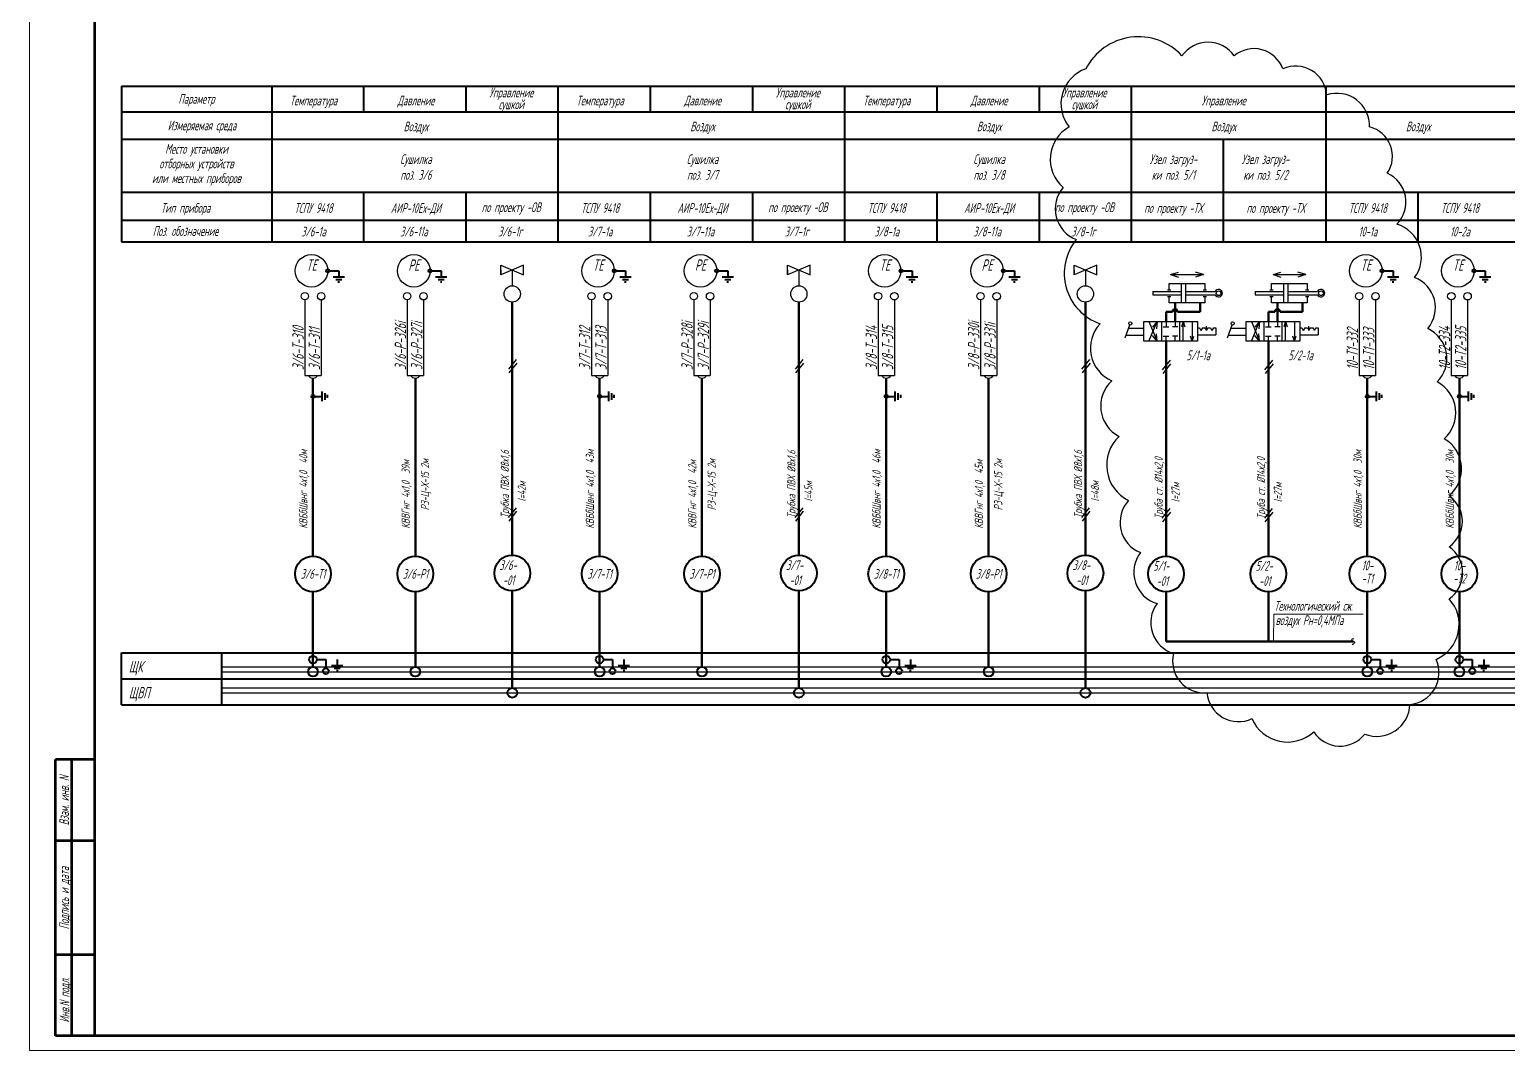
# Model space of a CAD drawing. Header units: millimetres. Extents: x -680 to 9204, y -4430 to 7779.
# Drawn here: x 1690.1 to 2144.5, y -2712.2 to -2398.1 of the extents above; entities that cross this region are included whole.
import ezdxf
from ezdxf.enums import TextEntityAlignment as Align

# ---------------------------------------------------------------- set-up
doc = ezdxf.new("R2010")
doc.units = ezdxf.units.MM
doc.layers.get('Defpoints').update_dxf_attribs({"color": 33})
for name, color, linetype, lineweight in [('text', 41, 'Continuous', 20), ('Арматура', 1, 'Continuous', 25), ('Выноска', 137, 'Continuous', 20), ('Датчики', 31, 'Continuous', 50), ('Земля', 233, 'Continuous', 40), ('Пн.кабель', 4, 'Continuous', 50), ('Таблица', 253, 'Continuous', 40), ('Текст_КИП', 2, 'Continuous', 25), ('Толст.рамка', 7, 'Continuous', 60), ('Тонк.рамка', 10, 'Continuous', 20), ('Щиты_пульты', 5, 'Continuous', 40), ('Эл.кабель', 2, 'Continuous', 50)]:
    doc.layers.add(name, color=color, linetype=linetype, lineweight=lineweight)
doc.layers.add('Слой М50', color=3, linetype='Continuous')
doc.layers.add('ТЕКСТ', color=2, linetype='Continuous')
doc.styles.add('Simplex', font='simplex.shx', dxfattribs={"width": 0.7, "oblique": 15})

# ---------------------------------------------------------------- blocks, each defined once
blk = doc.blocks.new('Заземление')
for p, q in [((0, 0), (0, -1.99)), ((1.74, -1.99), (-1.77, -1.99)), ((0.92, -2.81), (-0.95, -2.81)), ((0.24, -3.5), (-0.27, -3.5))]:
    blk.add_line(p, q)

msp = doc.modelspace()

# ---------------------------------------------------------------- linework, layer by layer
for p, q in [((2040.451, -2476.201), (2051.451, -2476.201)), ((2040.451, -2478.201), (2040.451, -2476.201)), ((2040.912, -2473.47), (2043.361, -2472.676)), ((2040.912, -2473.47), (2050.99, -2473.47)), ((2040.912, -2473.47), (2043.361, -2474.264)), ((2044.23, -2482.201), (2044.23, -2476.201)), ((2045.541, -2482.201), (2045.541, -2476.201)), ((2050.99, -2473.47), (2048.542, -2472.676)), ((2050.99, -2473.47), (2048.542, -2474.264)), ((2051.451, -2476.201), (2051.451, -2478.201)), ((2071.926, -2476.201), (2082.926, -2476.201)), ((2071.926, -2478.201), (2071.926, -2476.201)), ((2072.387, -2473.47), (2074.836, -2472.676)), ((2072.387, -2473.47), (2082.465, -2473.47)), ((2072.387, -2473.47), (2074.836, -2474.264)), ((2075.704, -2482.201), (2075.704, -2476.201)), ((2077.015, -2482.201), (2077.015, -2476.201)), ((2082.465, -2473.47), (2080.016, -2472.676)), ((2082.465, -2473.47), (2080.016, -2474.264)), ((2082.926, -2476.201), (2082.926, -2478.201)), ((2035.47, -2478.701), (2044.23, -2478.701)), ((2035.47, -2478.701), (2035.47, -2479.701)), ((2035.47, -2479.701), (2044.23, -2479.701)), ((2039.928, -2478.201), (2040.975, -2478.201)), ((2039.928, -2480.201), (2040.975, -2480.201)), ((2040.451, -2482.201), (2040.451, -2480.201)), ((2045.541, -2478.701), (2054.6, -2478.701)), ((2045.541, -2479.701), (2054.6, -2479.701)), ((2050.928, -2478.201), (2051.975, -2478.201)), ((2050.928, -2480.201), (2051.975, -2480.201)), ((2051.451, -2480.201), (2051.451, -2482.201)), ((2066.945, -2478.701), (2075.704, -2478.701)), ((2066.945, -2478.701), (2066.945, -2479.701)), ((2066.945, -2479.701), (2075.704, -2479.701)), ((2071.402, -2478.201), (2072.45, -2478.201)), ((2071.402, -2480.201), (2072.45, -2480.201)), ((2071.926, -2482.201), (2071.926, -2480.201)), ((2077.015, -2478.701), (2086.075, -2478.701)), ((2077.015, -2479.701), (2086.075, -2479.701)), ((2082.402, -2478.201), (2083.45, -2478.201)), ((2082.402, -2480.201), (2083.45, -2480.201)), ((2082.926, -2480.201), (2082.926, -2482.201)), ((1774.709, -2481.271), (1774.709, -2504.461)), ((1779.709, -2481.271), (1779.709, -2504.461)), ((1806.184, -2481.271), (1806.184, -2504.461)), ((1811.184, -2481.271), (1811.184, -2504.461)), ((1862.834, -2481.271), (1862.834, -2504.461)), ((1867.834, -2481.271), (1867.834, -2504.461)), ((1894.309, -2481.271), (1894.309, -2504.461)), ((1899.309, -2481.271), (1899.309, -2504.461)), ((1950.959, -2481.271), (1950.959, -2504.461)), ((1955.959, -2481.271), (1955.959, -2504.461)), ((1982.434, -2481.271), (1982.434, -2504.461)), ((1987.434, -2481.271), (1987.434, -2504.461)), ((2051.451, -2482.201), (2040.451, -2482.201)), ((2082.926, -2482.201), (2071.926, -2482.201)), ((2098.884, -2481.271), (2098.884, -2504.461)), ((2103.884, -2481.271), (2103.884, -2504.461)), ((2127.209, -2481.271), (2127.209, -2504.461)), ((2132.209, -2481.271), (2132.209, -2504.461)), ((2026.901, -2492.919), (2028.334, -2488.943)), ((2027.955, -2489.995), (2032.636, -2489.995)), ((2032.636, -2487.931), (2049.136, -2487.931)), ((2032.636, -2493.931), (2032.636, -2487.931)), ((2034.256, -2493.931), (2036.777, -2487.931)), ((2034.256, -2487.931), (2036.777, -2493.931)), ((2036.777, -2487.931), (2035.342, -2489.62)), ((2036.777, -2487.931), (2036.576, -2490.139)), ((2038.136, -2487.931), (2038.136, -2493.931)), ((2038.652, -2489.501), (2040.336, -2489.501)), ((2039.494, -2487.931), (2039.494, -2489.501)), ((2043.119, -2489.501), (2041.435, -2489.501)), ((2042.277, -2487.931), (2042.277, -2489.501)), ((2043.636, -2487.931), (2043.636, -2493.931)), ((2044.733, -2487.931), (2044.215, -2489.501)), ((2044.733, -2493.931), (2044.733, -2487.931)), ((2044.733, -2487.931), (2045.25, -2489.501)), ((2047.516, -2487.931), (2047.516, -2493.931)), ((2049.136, -2487.931), (2049.136, -2493.931)), ((2049.136, -2489.89), (2049.769, -2489.89)), ((2049.769, -2489.89), (2050.215, -2490.644)), ((2050.661, -2489.89), (2050.215, -2490.644)), ((2050.661, -2489.89), (2051.472, -2489.89)), ((2051.472, -2489.89), (2051.918, -2490.644)), ((2051.918, -2490.304), (2051.918, -2489.327)), ((2052.364, -2489.89), (2051.918, -2490.644)), ((2052.364, -2489.89), (2053.175, -2489.89)), ((2053.175, -2489.89), (2053.621, -2490.644)), ((2054.066, -2489.89), (2053.621, -2490.644)), ((2054.066, -2489.89), (2054.76, -2489.89)), ((2054.76, -2489.89), (2054.76, -2491.972)), ((2058.375, -2492.919), (2059.809, -2488.943)), ((2059.43, -2489.995), (2064.11, -2489.995)), ((2064.11, -2487.931), (2080.61, -2487.931)), ((2064.11, -2493.931), (2064.11, -2487.931)), ((2065.731, -2493.931), (2068.252, -2487.931)), ((2065.731, -2487.931), (2068.252, -2493.931)), ((2068.252, -2487.931), (2066.816, -2489.62)), ((2068.252, -2487.931), (2068.05, -2490.139)), ((2069.61, -2487.931), (2069.61, -2493.931)), ((2070.127, -2489.501), (2071.811, -2489.501)), ((2070.969, -2487.931), (2070.969, -2489.501)), ((2074.594, -2489.501), (2072.91, -2489.501)), ((2073.752, -2487.931), (2073.752, -2489.501)), ((2075.11, -2487.931), (2075.11, -2493.931)), ((2076.207, -2487.931), (2075.689, -2489.501)), ((2076.207, -2493.931), (2076.207, -2487.931)), ((2076.207, -2487.931), (2076.725, -2489.501)), ((2078.99, -2487.931), (2078.99, -2493.931)), ((2080.61, -2487.931), (2080.61, -2493.931)), ((2080.61, -2489.89), (2081.244, -2489.89)), ((2081.244, -2489.89), (2081.69, -2490.644)), ((2082.135, -2489.89), (2081.69, -2490.644)), ((2082.135, -2489.89), (2082.946, -2489.89)), ((2082.946, -2489.89), (2083.392, -2490.644)), ((2083.392, -2490.304), (2083.392, -2489.327)), ((2083.838, -2489.89), (2083.392, -2490.644)), ((2083.838, -2489.89), (2084.649, -2489.89)), ((2084.649, -2489.89), (2085.095, -2490.644)), ((2085.541, -2489.89), (2085.095, -2490.644)), ((2085.541, -2489.89), (2086.235, -2489.89)), ((2086.235, -2489.89), (2086.235, -2491.972)), ((2027.204, -2492.078), (2032.636, -2492.078)), ((2049.136, -2493.931), (2032.636, -2493.931)), ((2036.777, -2493.931), (2035.342, -2492.242)), ((2036.777, -2493.931), (2036.576, -2491.723)), ((2038.652, -2492.361), (2040.336, -2492.361)), ((2039.494, -2493.931), (2039.494, -2492.361)), ((2043.119, -2492.361), (2041.435, -2492.361)), ((2042.277, -2493.931), (2042.277, -2492.361)), ((2047.516, -2493.931), (2046.998, -2492.361)), ((2047.516, -2493.931), (2048.033, -2492.361)), ((2049.136, -2491.972), (2054.76, -2491.972)), ((2058.679, -2492.078), (2064.11, -2492.078)), ((2080.61, -2493.931), (2064.11, -2493.931)), ((2068.252, -2493.931), (2066.816, -2492.242)), ((2068.252, -2493.931), (2068.05, -2491.723)), ((2070.127, -2492.361), (2071.811, -2492.361)), ((2070.969, -2493.931), (2070.969, -2492.361)), ((2074.594, -2492.361), (2072.91, -2492.361)), ((2073.752, -2493.931), (2073.752, -2492.361)), ((2078.99, -2493.931), (2078.472, -2492.361)), ((2078.99, -2493.931), (2079.508, -2492.361)), ((2080.61, -2491.972), (2086.235, -2491.972)), ((1837.392, -2502.546), (1839.815, -2499.565)), ((1837.577, -2503.654), (1840, -2500.674)), ((1925.517, -2502.546), (1927.94, -2499.565)), ((1925.702, -2503.654), (1928.125, -2500.674)), ((2013.642, -2502.546), (2016.065, -2499.565)), ((2013.827, -2503.654), (2016.25, -2500.674)), ((2038.414, -2502.793), (2040.837, -2499.812)), ((2038.599, -2503.901), (2041.022, -2500.921)), ((2069.889, -2502.793), (2072.312, -2499.812)), ((2070.073, -2503.901), (2072.497, -2500.921)), ((1774.709, -2504.461), (1779.709, -2504.461)), ((1806.184, -2504.461), (1811.184, -2504.461)), ((1862.834, -2504.461), (1867.834, -2504.461)), ((1894.309, -2504.461), (1899.309, -2504.461)), ((1950.959, -2504.461), (1955.959, -2504.461)), ((1982.434, -2504.461), (1987.434, -2504.461)), ((2098.884, -2504.461), (2103.884, -2504.461)), ((2127.209, -2504.461), (2132.209, -2504.461)), ((1837.327, -2548.164), (1839.75, -2545.183)), ((1837.512, -2549.272), (1839.935, -2546.291)), ((1925.452, -2548.164), (1927.875, -2545.183)), ((1925.637, -2549.272), (1928.06, -2546.291)), ((2013.577, -2548.164), (2016, -2545.183)), ((2013.762, -2549.272), (2016.185, -2546.291)), ((2038.349, -2548.411), (2040.772, -2545.43)), ((2038.534, -2549.519), (2040.957, -2546.539)), ((2069.823, -2548.411), (2072.247, -2545.43)), ((2070.008, -2549.519), (2072.431, -2546.539))]:
    msp.add_line(p, q)
at = {"lineweight": -3}
for centre in [(1774.709, -2480.103), (1779.709, -2480.124), (1806.184, -2480.103), (1811.184, -2480.124), (1862.834, -2480.103), (1867.834, -2480.124), (1894.309, -2480.103), (1899.309, -2480.124), (1950.959, -2480.103), (1955.959, -2480.124), (1982.434, -2480.103), (1987.434, -2480.124), (2098.884, -2480.103), (2103.884, -2480.124), (2127.209, -2480.103), (2132.209, -2480.124)]:
    msp.add_circle(centre, 1.147, dxfattribs=at)
for centre, radius in [((2055.651, -2479.201), 0.706), ((2087.125, -2479.201), 0.706), ((2028.499, -2488.485), 0.486), ((2059.974, -2488.485), 0.486)]:
    msp.add_circle(centre, radius)
for centre, radius, start, end in [((2055.651, -2479.201), 1.163, 205.45509, 154.54491), ((2087.125, -2479.201), 1.163, 205.45509, 154.54491), ((1777.209, -2503.611), 1.689, 210.20685, 329.79315), ((1808.684, -2503.611), 1.689, 210.20685, 329.79315), ((1865.334, -2503.611), 1.689, 210.20685, 329.79315), ((1896.809, -2503.611), 1.689, 210.20685, 329.79315), ((1953.459, -2503.611), 1.689, 210.20685, 329.79315), ((1984.934, -2503.611), 1.689, 210.20685, 329.79315), ((2101.384, -2503.611), 1.689, 210.20685, 329.79315), ((2129.709, -2503.611), 1.689, 210.20685, 329.79315)]:
    msp.add_arc(centre, radius, start, end)
at = {"start_tangent": (-0.0906013, 0.9958872)}
msp.add_spline([(2097.216, -2585.494), (2096.525, -2585.808), (2097.404, -2586.53), (2096.682, -2587.377)], degree=3, dxfattribs=at)
at = {"layer": 'Defpoints'}
for p, q in [((1749.072, -2594.13), (2258.635, -2594.13)), ((1749.071, -2595.63), (2258.635, -2595.63)), ((1749.071, -2600.63), (2258.635, -2600.63)), ((1749.071, -2602.13), (2258.635, -2602.13))]:
    msp.add_line(p, q, dxfattribs=at)
at = {"layer": 'Defpoints', "color": 6}
msp.add_lwpolyline([(2014.821, -2410.172, 0.5205671), (2009.711, -2428.046, 0.5205671), (2009.711, -2428.046, 0.5205671), (2007.886, -2446.65, 0.5205671), (2007.886, -2446.65, 0.5205671), (2011.901, -2462.7, 0.5205671), (2011.901, -2462.7, 0.5205671), (2019.201, -2488.599, 0.5205671), (2019.201, -2488.599, 0.5205671), (2022.852, -2506.109, 0.5205671), (2022.852, -2506.109, 0.5205671), (2025.042, -2523.253, 0.5205671), (2025.042, -2523.253, 0.5205671), (2027.962, -2542.952, 0.5205671), (2027.962, -2542.952, 0.5205671), (2031.612, -2559.002, 0.5205671), (2031.612, -2559.002, 0.5205671), (2036.723, -2574.687, 0.5205671), (2036.723, -2574.687, 0.5205671), (2041.833, -2590.008, 0.5205671), (2041.833, -2590.008, 0.5205671), (2052.054, -2602.046, 0.5205671), (2052.054, -2602.046, 0.5205671), (2065.925, -2610.071, 0.5205671), (2065.925, -2610.071, 0.5205671), (2084.906, -2614.084, 0.5205671), (2084.906, -2614.084, 0.5205671), (2100.603, -2614.813, 0.5205671), (2100.603, -2614.813, 0.5205671), (2114.474, -2605.694, 0.5205671), (2114.474, -2605.694, 0.5205671), (2122.504, -2591.832, 0.5205671), (2122.504, -2591.832, 0.5205671), (2126.52, -2573.228, 0.5205671), (2126.52, -2573.228, 0.5205671), (2126.52, -2557.178, 0.5205671), (2126.52, -2557.178, 0.5205671), (2126.52, -2541.492, 0.5205671), (2126.52, -2541.492, 0.5205671), (2125.06, -2523.983, 0.5205671), (2125.06, -2523.983, 0.5205671), (2122.869, -2506.474, 0.5205671), (2122.869, -2506.474, 0.5205671), (2119.949, -2490.059, 0.5205671), (2119.949, -2490.059, 0.5205671), (2115.934, -2474.373, 0.5205671), (2115.934, -2474.373, 0.5205671), (2110.458, -2457.958, 0.5205671), (2110.458, -2457.958, 0.5205671), (2107.538, -2442.272, 0.5205671), (2107.538, -2442.272, 0.5205671), (2102.063, -2428.046, 0.5205671), (2102.063, -2428.046, 0.5205671), (2088.922, -2418.197, 0.5205671), (2088.922, -2418.197, 0.5205671), (2075.416, -2410.172, 0.5205671), (2075.416, -2410.172, 0.5205671), (2060.45, -2406.159, 0.5205671), (2060.45, -2406.159, 0.5205671), (2044.388, -2406.159, 0.5205671), (2044.388, -2406.159, 0.5205671)], format="xyb", close=True, dxfattribs=at)
at = {"layer": 'Арматура'}
for p, q in [((1834.973, -2473.555), (1834.973, -2470.555)), ((1841.973, -2470.555), (1834.973, -2473.555)), ((1834.973, -2470.555), (1841.973, -2473.555)), ((1841.973, -2473.555), (1841.973, -2470.555)), ((1923.097, -2473.555), (1923.097, -2470.555)), ((1930.097, -2470.555), (1923.097, -2473.555)), ((1923.097, -2470.555), (1930.097, -2473.555)), ((1930.097, -2473.555), (1930.097, -2470.555)), ((2011.222, -2473.555), (2011.222, -2470.555)), ((2018.222, -2470.555), (2011.222, -2473.555)), ((2011.222, -2470.555), (2018.222, -2473.555)), ((2018.222, -2473.555), (2018.222, -2470.555)), ((1834.973, -2472.055), (1834.973, -2473.555)), ((1838.473, -2472.055), (1838.473, -2476.912)), ((1923.097, -2472.055), (1923.097, -2473.555)), ((1926.597, -2472.055), (1926.597, -2476.912)), ((2011.222, -2472.055), (2011.222, -2473.555)), ((2014.722, -2472.055), (2014.722, -2476.912))]:
    msp.add_line(p, q, dxfattribs=at)
for centre in [(1838.473, -2479.412), (1926.597, -2479.412), (2014.722, -2479.412)]:
    msp.add_circle(centre, 2.5, dxfattribs=at)
at = {"layer": 'Выноска', "color": 6}
for p, q in [((2072.578, -2586.3), (2072.625, -2577.921)), ((2072.625, -2577.926), (2100.065, -2577.921))]:
    msp.add_line(p, q, dxfattribs=at)
at = {"layer": 'Датчики', "lineweight": 30}
for centre in [(1776.73, -2472.302), (1808.205, -2472.302), (1864.855, -2472.302), (1896.33, -2472.302), (1952.98, -2472.302), (1984.455, -2472.302), (2100.905, -2472.302), (2129.23, -2472.302)]:
    msp.add_circle(centre, 5, dxfattribs=at)
at = {"layer": 'Земля', "ltscale": 0.3}
for p, q in [((1782.228, -2472.302), (1785.161, -2472.302)), ((1813.703, -2472.302), (1816.636, -2472.302)), ((1870.353, -2472.302), (1873.286, -2472.302)), ((1901.828, -2472.302), (1904.761, -2472.302)), ((1958.478, -2472.302), (1961.411, -2472.302)), ((1989.953, -2472.302), (1992.886, -2472.302)), ((2106.403, -2472.302), (2109.336, -2472.302)), ((2134.728, -2472.302), (2137.661, -2472.302))]:
    msp.add_line(p, q, dxfattribs=at)
at = {"layer": 'Земля'}
for p, q in [((1777.709, -2510.924), (1780.002, -2510.924)), ((1777.709, -2510.924), (1780.002, -2510.924)), ((1780.002, -2512.405), (1780.002, -2509.444)), ((1780.002, -2512.405), (1780.002, -2509.444)), ((1780.919, -2511.916), (1780.919, -2509.933)), ((1780.919, -2512.005), (1780.919, -2510.021)), ((1781.682, -2511.37), (1781.682, -2510.479)), ((1781.682, -2511.37), (1781.682, -2510.479)), ((1865.834, -2510.924), (1868.127, -2510.924)), ((1865.834, -2510.924), (1868.127, -2510.924)), ((1868.127, -2512.405), (1868.127, -2509.444)), ((1868.127, -2512.405), (1868.127, -2509.444)), ((1869.044, -2511.916), (1869.044, -2509.933)), ((1869.044, -2512.005), (1869.044, -2510.021)), ((1869.807, -2511.37), (1869.807, -2510.479)), ((1869.807, -2511.37), (1869.807, -2510.479)), ((1953.959, -2510.924), (1956.252, -2510.924)), ((1953.959, -2510.924), (1956.252, -2510.924)), ((1956.252, -2512.405), (1956.252, -2509.444)), ((1956.252, -2512.405), (1956.252, -2509.444)), ((1957.169, -2511.916), (1957.169, -2509.933)), ((1957.169, -2512.005), (1957.169, -2510.021)), ((1957.932, -2511.37), (1957.932, -2510.479)), ((1957.932, -2511.37), (1957.932, -2510.479)), ((2101.884, -2510.924), (2104.177, -2510.924)), ((2101.884, -2510.924), (2104.177, -2510.924)), ((2104.177, -2512.405), (2104.177, -2509.444)), ((2104.177, -2512.405), (2104.177, -2509.444)), ((2105.093, -2511.916), (2105.093, -2509.933)), ((2105.093, -2512.005), (2105.093, -2510.021)), ((2105.856, -2511.37), (2105.856, -2510.479)), ((2105.856, -2511.37), (2105.856, -2510.479)), ((2130.209, -2510.924), (2132.502, -2510.924)), ((2130.209, -2510.924), (2132.502, -2510.924)), ((2132.502, -2512.405), (2132.502, -2509.444)), ((2132.502, -2512.405), (2132.502, -2509.444)), ((2133.419, -2511.916), (2133.419, -2509.933)), ((2133.419, -2512.005), (2133.419, -2510.021)), ((2134.182, -2511.37), (2134.182, -2510.479)), ((2134.182, -2511.37), (2134.182, -2510.479)), ((1778.38, -2591.913), (1781.157, -2591.913)), ((1781.157, -2591.913), (1781.157, -2594.553)), ((1866.505, -2591.913), (1869.282, -2591.913)), ((1869.282, -2591.913), (1869.282, -2594.553)), ((1954.63, -2591.913), (1957.407, -2591.913)), ((1957.407, -2591.913), (1957.407, -2594.553)), ((2102.554, -2591.913), (2105.332, -2591.913)), ((2105.332, -2591.913), (2105.332, -2594.553)), ((2130.88, -2591.913), (2133.657, -2591.913)), ((2133.657, -2591.913), (2133.657, -2594.553))]:
    msp.add_line(p, q, dxfattribs=at)
for centre, radius in [((1781.73, -2472.302), 0.5), ((1813.205, -2472.302), 0.5), ((1869.855, -2472.302), 0.5), ((1901.33, -2472.302), 0.5), ((1957.98, -2472.302), 0.5), ((1989.455, -2472.302), 0.5), ((2105.905, -2472.302), 0.5), ((2134.23, -2472.302), 0.5), ((1777.209, -2510.924), 0.5), ((1777.209, -2510.924), 0.5), ((1865.334, -2510.924), 0.5), ((1865.334, -2510.924), 0.5), ((1953.459, -2510.924), 0.5), ((1953.459, -2510.924), 0.5), ((2101.384, -2510.924), 0.5), ((2101.384, -2510.924), 0.5), ((2129.709, -2510.924), 0.5), ((2129.709, -2510.924), 0.5), ((1777.209, -2591.913), 1.171), ((1781.157, -2595.461), 0.909), ((1865.334, -2591.913), 1.171), ((1869.282, -2595.461), 0.909), ((1953.459, -2591.913), 1.171), ((1957.407, -2595.461), 0.909), ((2101.384, -2591.913), 1.171), ((2105.332, -2595.461), 0.909), ((2129.709, -2591.913), 1.171), ((2133.657, -2595.461), 0.909)]:
    msp.add_circle(centre, radius, dxfattribs=at)
at = {"layer": 'Пн.кабель'}
for p, q in [((1838.473, -2481.912), (1838.473, -2559.789)), ((1926.597, -2481.912), (1926.597, -2559.789)), ((2014.722, -2481.912), (2014.722, -2559.789)), ((2039.494, -2487.931), (2039.494, -2484.905)), ((2039.494, -2484.905), (2041.488, -2484.905)), ((2042.277, -2482.159), (2042.277, -2487.931)), ((2043.066, -2484.905), (2050.023, -2484.905)), ((2050.023, -2484.905), (2050.023, -2482.201)), ((2070.969, -2487.931), (2070.969, -2484.905)), ((2070.969, -2484.905), (2072.963, -2484.905)), ((2073.752, -2482.159), (2073.752, -2487.931)), ((2074.541, -2484.905), (2081.498, -2484.905)), ((2081.498, -2484.905), (2081.498, -2482.201)), ((2039.494, -2493.931), (2039.494, -2560.036)), ((2070.969, -2493.931), (2070.969, -2560.036)), ((1838.473, -2570.789), (1838.473, -2600.63)), ((1926.597, -2570.789), (1926.597, -2600.63)), ((2014.722, -2570.789), (2014.722, -2600.63)), ((2039.494, -2571.036), (2039.494, -2586.3)), ((2070.969, -2571.036), (2070.969, -2586.3)), ((2039.494, -2586.3), (2097.016, -2586.3))]:
    msp.add_line(p, q, dxfattribs=at)
at = {"layer": 'Пн.кабель', "lineweight": 40}
for centre in [(1838.473, -2565.289), (1926.597, -2565.289), (2014.722, -2565.289), (2039.494, -2565.536), (2070.969, -2565.536)]:
    msp.add_circle(centre, 5.5, dxfattribs=at)
at = {"layer": 'Пн.кабель'}
for centre in [(2042.277, -2484.905), (2073.752, -2484.905)]:
    msp.add_arc(centre, 0.789, 0, 180, dxfattribs=at)
at = {"layer": 'Таблица'}
for p, q in [((1718.373, -2415.537), (1718.373, -2463.417)), ((1718.373, -2415.537), (2258.636, -2415.537)), ((1764.51, -2415.537), (1764.51, -2463.417)), ((1792.835, -2423.433), (1792.835, -2415.537)), ((1824.31, -2423.433), (1824.31, -2415.537)), ((1852.635, -2463.417), (1852.635, -2415.537)), ((1880.96, -2423.433), (1880.96, -2415.537)), ((1912.435, -2423.433), (1912.435, -2415.537)), ((1940.76, -2463.417), (1940.76, -2415.537)), ((1969.085, -2423.433), (1969.085, -2415.537)), ((2000.56, -2423.433), (2000.56, -2415.537)), ((2028.885, -2463.417), (2028.885, -2415.537)), ((2088.685, -2463.417), (2088.685, -2415.537)), ((1718.373, -2423.433), (1764.44, -2423.433)), ((1764.51, -2423.433), (2258.636, -2423.433)), ((1718.373, -2431.823), (1764.51, -2431.823)), ((1764.51, -2431.823), (2258.636, -2431.823)), ((2057.21, -2463.417), (2057.21, -2431.823)), ((1718.373, -2448.155), (1764.51, -2448.155)), ((1764.51, -2448.155), (2258.636, -2448.155)), ((1792.835, -2463.417), (1792.835, -2448.155)), ((1824.31, -2463.417), (1824.31, -2448.155)), ((1880.96, -2463.417), (1880.96, -2448.155)), ((1912.435, -2463.417), (1912.435, -2448.155)), ((1969.085, -2463.417), (1969.085, -2448.155)), ((2000.56, -2463.417), (2000.56, -2448.155)), ((2117.01, -2463.417), (2117.01, -2448.155)), ((1718.373, -2456.677), (1764.51, -2456.677)), ((1764.51, -2456.677), (2258.636, -2456.677)), ((1718.373, -2463.417), (2258.636, -2463.417))]:
    msp.add_line(p, q, dxfattribs=at)
for centre in [(1777.209, -2595.63), (1808.684, -2595.63), (1865.334, -2595.63), (1896.809, -2595.63), (1953.459, -2595.63), (1984.934, -2595.63), (2101.384, -2595.63), (2129.709, -2595.63), (1838.473, -2602.13), (1926.597, -2602.13), (2014.722, -2602.13)]:
    msp.add_circle(centre, 1.5, dxfattribs=at)
at = {"layer": 'Толст.рамка'}
for p in [(1710.062, -2123.151), (2526.062, -2707.654)]:
    msp.add_line(p, (1710.062, -2707.654), dxfattribs=at)
at = {"layer": 'Толст.рамка', "lineweight": 60}
for p, q in [((1698.062, -2707.654), (1698.062, -2622.654)), ((1710.062, -2622.654), (1698.062, -2622.654)), ((1703.062, -2707.654), (1703.062, -2622.654)), ((1710.062, -2647.654), (1698.062, -2647.654)), ((1698.062, -2682.654), (1710.062, -2682.654)), ((1710.062, -2707.654), (1698.062, -2707.654))]:
    msp.add_line(p, q, dxfattribs=at)
at = {"layer": 'Тонк.рамка'}
for q in [(1690.062, -2118.151), (2531.062, -2712.151)]:
    msp.add_line((1690.062, -2712.151), q, dxfattribs=at)
at = {"layer": 'Щиты_пульты'}
for p, q in [((1718.373, -2589.836), (2258.636, -2589.836)), ((1718.373, -2597.836), (1718.373, -2589.836)), ((1749.072, -2589.836), (1749.071, -2597.836)), ((1718.373, -2597.836), (2258.635, -2597.836)), ((1718.373, -2605.836), (1718.373, -2597.836)), ((1749.072, -2597.836), (1749.071, -2605.836)), ((1718.373, -2605.836), (2258.635, -2605.836))]:
    msp.add_line(p, q, dxfattribs=at)
at = {"layer": 'Эл.кабель'}
for p, q in [((1777.209, -2505.3), (1777.209, -2560.036)), ((1808.684, -2505.3), (1808.684, -2560.036)), ((1865.334, -2505.3), (1865.334, -2560.036)), ((1896.809, -2505.3), (1896.809, -2560.036)), ((1953.459, -2505.3), (1953.459, -2560.036)), ((1984.934, -2505.3), (1984.934, -2560.036)), ((2101.384, -2505.3), (2101.384, -2560.036)), ((2129.709, -2505.3), (2129.709, -2560.036)), ((1777.209, -2571.036), (1777.209, -2594.13)), ((1808.684, -2571.036), (1808.684, -2594.13)), ((1865.334, -2571.036), (1865.334, -2594.13)), ((1896.809, -2571.036), (1896.809, -2594.13)), ((1953.459, -2571.036), (1953.459, -2594.13)), ((1984.934, -2571.036), (1984.934, -2594.13)), ((2101.384, -2571.036), (2101.384, -2594.13)), ((2129.709, -2571.036), (2129.709, -2594.13))]:
    msp.add_line(p, q, dxfattribs=at)
at = {"layer": 'Эл.кабель', "lineweight": 40}
for centre in [(1777.209, -2565.536), (1808.684, -2565.536), (1865.334, -2565.536), (1896.809, -2565.536), (1953.459, -2565.536), (1984.934, -2565.536), (2101.384, -2565.536), (2129.709, -2565.536)]:
    msp.add_circle(centre, 5.5, dxfattribs=at)

# ---------------------------------------------------------------- block references
at = {"layer": 'Земля'}
for p in [(1785.161, -2472.302), (1816.636, -2472.302), (1873.286, -2472.302), (1904.761, -2472.302), (1961.411, -2472.302), (1992.886, -2472.302), (2109.336, -2472.302), (2137.661, -2472.302), (1784.688, -2591.883), (1872.813, -2591.883), (1960.937, -2591.883), (2108.862, -2591.883), (2137.187, -2591.883)]:
    msp.add_blockref('Заземление', p, dxfattribs=at)

# ---------------------------------------------------------------- texts
at = {"lineweight": -3, "style": 'Simplex', "oblique": 15, "width": 0.6}
for s, p in [('3/6-Т-310', (1774.375, -2502.801)), ('3/6-Т-311', (1779.375, -2502.801)), ('3/6-Р-326i', (1805.849, -2502.801)), ('3/6-Р-327i', (1810.849, -2502.801)), ('3/7-Т-312', (1862.499, -2502.801)), ('3/7-Т-313', (1867.499, -2502.801)), ('3/7-Р-328i', (1893.974, -2502.801)), ('3/7-Р-329i', (1898.974, -2502.801)), ('3/8-Т-314', (1950.624, -2502.801)), ('3/8-Т-315', (1955.624, -2502.801)), ('3/8-Р-330i', (1982.099, -2502.801)), ('3/8-Р-331i', (1987.099, -2502.801)), ('10-Т1-332', (2098.549, -2502.801)), ('10-Т1-333', (2103.549, -2502.801)), ('10-Т2-334', (2126.874, -2502.801)), ('10-Т2-335', (2131.874, -2502.801))]:
    msp.add_text(s, height=3.5, rotation=90, dxfattribs=at).set_placement(p)
at = {"style": 'Simplex', "oblique": 15, "width": 0.6}
for s, p in [('3/6-', (1834.516, -2564.344)), ('3/7-', (1922.641, -2564.344)), ('3/8-', (2010.765, -2564.344)), ('-01', (1835.591, -2568.99)), ('-01', (1923.716, -2568.99)), ('-01', (2011.84, -2568.99))]:
    msp.add_text(s, height=3, dxfattribs=at).set_placement(p)
at = {"color": 1, "style": 'Simplex', "oblique": 15, "width": 0.6}
for s, p in [('5/1-', (2035.537, -2564.592)), ('5/2-', (2067.012, -2564.592)), ('-01', (2036.612, -2569.237)), ('-01', (2068.087, -2569.237))]:
    msp.add_text(s, height=3, dxfattribs=at).set_placement(p)
at = {"style": 'Simplex', "oblique": 15, "width": 0.6}
for s, p in [('10-', (2101.384, -2562.967)), ('10-', (2129.709, -2562.967)), ('3/6-Т1', (1777.209, -2565.536)), ('3/6-P1', (1808.684, -2565.536)), ('3/7-Т1', (1865.334, -2565.536)), ('3/7-P1', (1896.809, -2565.536)), ('3/8-Т1', (1953.459, -2565.536)), ('3/8-P1', (1984.934, -2565.536)), ('-Т1', (2101.384, -2566.981)), ('-Т2', (2129.709, -2566.981))]:
    msp.add_text(s, height=3, dxfattribs=at).set_placement(p, align=Align.MIDDLE)
at = {"layer": 'text', "color": 2, "style": 'Simplex', "oblique": 15, "width": 0.6}
for s, p in [('КВБбШвнг 4х1,0  40м', (1775.47, -2551.616)), ('КВБбШвнг 4х1,0  43м', (1863.594, -2551.616)), ('КВБбШвнг 4х1,0  46м', (1951.719, -2551.616)), ('КВБбШвнг 4х1,0  30м', (2099.644, -2551.616)), ('КВБбШвнг 4х1,0  30м', (2127.969, -2551.616))]:
    msp.add_text(s, height=2.5, rotation=90, dxfattribs=at).set_placement(p)
at = {"layer": 'text', "color": 7, "style": 'Simplex', "oblique": 15, "width": 0.6}
for p in [(1837.442, -2548.382), (1925.567, -2548.382), (2013.692, -2548.382)]:
    msp.add_text('Трубка ПВХ %%C8х1,6', height=2.5, rotation=90, dxfattribs=at).set_placement(p)
at = {"layer": 'text', "color": 3, "style": 'Simplex', "oblique": 15, "width": 0.6}
for s, p in [('КВВГнг 4х1,0  39м', (1806.944, -2551.616)), ('КВВГнг 4х1,0  42м', (1895.069, -2551.616)), ('КВВГнг 4х1,0  45м', (1983.194, -2551.616))]:
    msp.add_text(s, height=2.5, rotation=90, dxfattribs=at).set_placement(p)
at = {"layer": 'text', "color": 1, "style": 'Simplex', "oblique": 15, "width": 0.6}
for p in [(2038.464, -2548.629), (2069.939, -2548.629)]:
    msp.add_text('Труба ст. %%C14х2,0', height=2.5, rotation=90, dxfattribs=at).set_placement(p)
at = {"layer": 'Слой М50', "style": 'Simplex', "oblique": 15, "width": 0.6}
for s, p in [('Технологический сж.', (2072.727, -2576.889)), ('воздух Рн=0,4МПа', (2073.158, -2581.281))]:
    msp.add_text(s, height=3, dxfattribs=at).set_placement(p)
at = {"layer": 'ТЕКСТ', "style": 'Simplex', "oblique": 15, "width": 0.6}
for p in [(1812.895, -2545.988), (1901.02, -2545.988), (1989.145, -2545.988)]:
    msp.add_text('РЗ-Ц-Х-15 2м', height=2.5, rotation=90, dxfattribs=at).set_placement(p)
at = {"layer": 'ТЕКСТ', "color": 7, "style": 'Simplex', "oblique": 15, "width": 0.6}
for s, p in [('l=42м', (1842.641, -2543.273)), ('l=45м', (1930.766, -2543.273)), ('l=48м', (2018.891, -2543.273))]:
    msp.add_text(s, height=2.5, rotation=90, dxfattribs=at).set_placement(p)
at = {"layer": 'ТЕКСТ', "color": 1, "style": 'Simplex', "oblique": 15, "width": 0.6}
for p in [(2043.663, -2543.52), (2075.137, -2543.52)]:
    msp.add_text('l=27м', height=2.5, rotation=90, dxfattribs=at).set_placement(p)
at = {"layer": 'Текст_КИП', "style": 'Simplex', "oblique": 15, "width": 0.6}
for s, p in [('Управление', (1838.166, -2418.959)), ('Управление', (1926.291, -2418.959)), ('Управление', (2014.415, -2418.959)), ('Параметр', (1741.373, -2420.915)), ('Температура', (1777.36, -2421.416)), ('Давление', (1808.835, -2421.416)), ('сушкой', (1838.166, -2422.586)), ('Температура', (1865.485, -2421.416)), ('Давление', (1896.96, -2421.416)), ('сушкой', (1926.291, -2422.586)), ('Температура', (1953.61, -2421.416)), ('Давление', (1985.085, -2421.416)), ('сушкой', (2014.415, -2422.586)), ('Управление', (2057.21, -2421.416)), ('Измеряемая среда', (1743.076, -2429.072)), ('Воздух', (1808.835, -2429.377)), ('Воздух', (1896.96, -2429.377)), ('Воздух', (1985.085, -2429.377)), ('Воздух', (2057.21, -2429.377)), ('Воздух', (2117.01, -2429.377)), ('Место установки', (1741.373, -2436.297)), ('отборных устройств', (1741.373, -2440.797)), ('Сушилка', (1808.835, -2439.446)), ('Сушилка', (1896.96, -2439.446)), ('Сушилка', (1985.085, -2439.446)), ('Узел загруз-', (2041.735, -2439.446)), ('Узел загруз-', (2070.06, -2439.446)), ('или местных приборов', (1741.373, -2445.297)), ('поз. 3/6', (1808.835, -2444.303)), ('поз. 3/7', (1896.96, -2444.303)), ('поз. 3/8', (1985.085, -2444.303)), ('ки поз. 5/1', (2041.735, -2444.303)), ('ки поз. 5/2', (2070.06, -2444.303)), ('Тип прибора', (1738.005, -2454.446)), ('ТСПУ 9418', (1777.36, -2454.485)), ('АИР-10Ех-ДИ', (1808.835, -2454.485)), ('по проекту -ОВ', (1838.166, -2454.238)), ('ТСПУ 9418', (1865.485, -2454.485)), ('АИР-10Ех-ДИ', (1896.96, -2454.485)), ('по проекту -ОВ', (1926.291, -2454.238)), ('ТСПУ 9418', (1953.61, -2454.485)), ('АИР-10Ех-ДИ', (1985.085, -2454.485)), ('по проекту -ОВ', (2014.415, -2454.238)), ('по проекту -ТХ', (2041.735, -2454.485)), ('по проекту -ТХ', (2073.21, -2454.485)), ('ТСПУ 9418', (2101.535, -2454.485)), ('ТСПУ 9418', (2129.86, -2454.485)), ('Поз. обозначение', (1738.005, -2461.566)), ('3/6-1а', (1777.36, -2461.731)), ('3/6-11а', (1808.205, -2461.731)), ('3/6-1г', (1837.831, -2461.731)), ('3/7-1а', (1865.485, -2461.731)), ('3/7-11а', (1896.33, -2461.731)), ('3/7-1г', (1925.956, -2461.731)), ('3/8-1а', (1953.61, -2461.731)), ('3/8-11а', (1984.455, -2461.731)), ('3/8-1г', (2014.081, -2461.731)), ('10-1а', (2101.535, -2461.731)), ('10-2а', (2129.86, -2461.731)), ('5/1-1а', (2049.398, -2499.791)), ('5/2-1а', (2080.873, -2499.791))]:
    msp.add_text(s, height=3, dxfattribs=at).set_placement(p, align=Align.CENTER)
at = {"layer": 'Текст_КИП', "lineweight": 30, "style": 'Simplex', "oblique": 15, "width": 0.6}
for s, p in [('TЕ', (1776.73, -2472.302)), ('PE', (1808.205, -2472.302)), ('TЕ', (1864.855, -2472.302)), ('PE', (1896.33, -2472.302)), ('TЕ', (1952.98, -2472.302)), ('PE', (1984.455, -2472.302)), ('TЕ', (2100.905, -2472.302)), ('TЕ', (2129.23, -2472.302))]:
    msp.add_text(s, height=3.5, dxfattribs=at).set_placement(p, align=Align.CENTER)
at = {"layer": 'Текст_КИП', "style": 'Simplex', "oblique": 15, "width": 0.6}
for s, p in [('ЩК', (1720.57, -2595.848)), ('ЩВП', (1720.57, -2603.848))]:
    msp.add_text(s, height=3.5, dxfattribs=at).set_placement(p)
at = {"layer": 'Текст_КИП', "ltscale": 0.02, "style": 'Simplex', "oblique": 15, "width": 0.6}
for s, p in [('Взам. инв. N', (1702.192, -2635.283)), ('Подпись и дата', (1702.192, -2665.283)), ('Инв.N подл.', (1702.329, -2696.655))]:
    msp.add_text(s, height=3, rotation=90, dxfattribs=at).set_placement(p, align=Align.CENTER)

doc.saveas('drawing.dxf')
